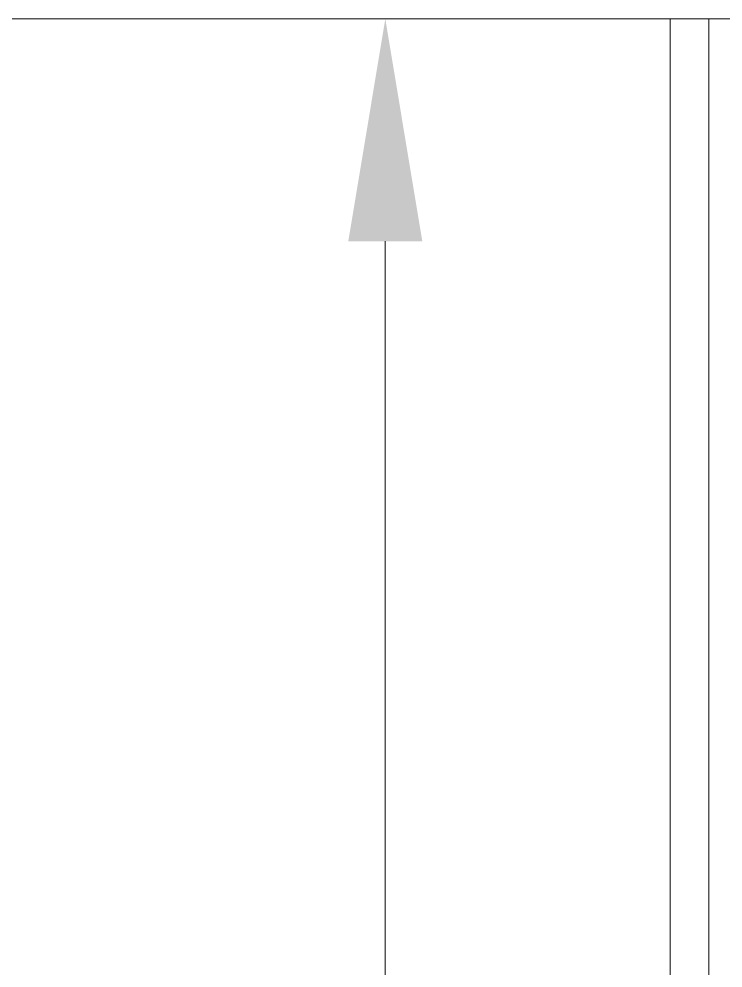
# Model space of a CAD drawing. Header units: millimetres. Extents: x 4137 to 6698, y 1400 to 3585.
# Drawn here: x 5024.4 to 5087.7, y 3320.4 to 3405.8 of the extents above; entities that cross this region are included whole.
import ezdxf

# ---------------------------------------------------------------- set-up
doc = ezdxf.new("R2010")
doc.units = ezdxf.units.MM
for name, color, linetype in [('000-PI-ORMAR', 2, 'Continuous'), ('000-PI_TEXT', 7, 'Continuous'), ('002-PI-Kabelska kanalica', 150, 'Continuous')]:
    doc.layers.add(name, color=color, linetype=linetype)

msp = doc.modelspace()

# ---------------------------------------------------------------- linework, layer by layer
at = {"layer": '000-PI-ORMAR', "color": 0, "linetype": 'ByBlock', "lineweight": 0}
for p, q in [((5126.948, 3405.778), (5082.948, 3405.778)), ((5082.948, 3405.778), (5082.948, 1515.778))]:
    msp.add_line(p, q, dxfattribs=at)
at = {"layer": '000-PI_TEXT', "color": 0, "linetype": 'ByBlock', "lineweight": 0, "ltscale": 0.25}
for p, q in [((5085.823, 3405.778), (5056.07, 3405.778)), ((5057.32, 3385.778), (5057.32, 3220.778))]:
    msp.add_line(p, q, dxfattribs=at)
at = {"layer": '000-PI_TEXT', "color": 0, "linetype": 'ByBlock', "ltscale": 0.25}
msp.add_solid([(5053.987, 3385.778), (5060.654, 3385.778), (5057.32, 3405.778)], dxfattribs=at)
at = {"layer": '002-PI-Kabelska kanalica', "color": 0, "linetype": 'ByBlock', "lineweight": 0}
for p, q in [((4986.448, 3405.778), (5086.448, 3405.778)), ((5086.448, 3405.778), (5086.448, 1635.778))]:
    msp.add_line(p, q, dxfattribs=at)

doc.saveas('drawing.dxf')
